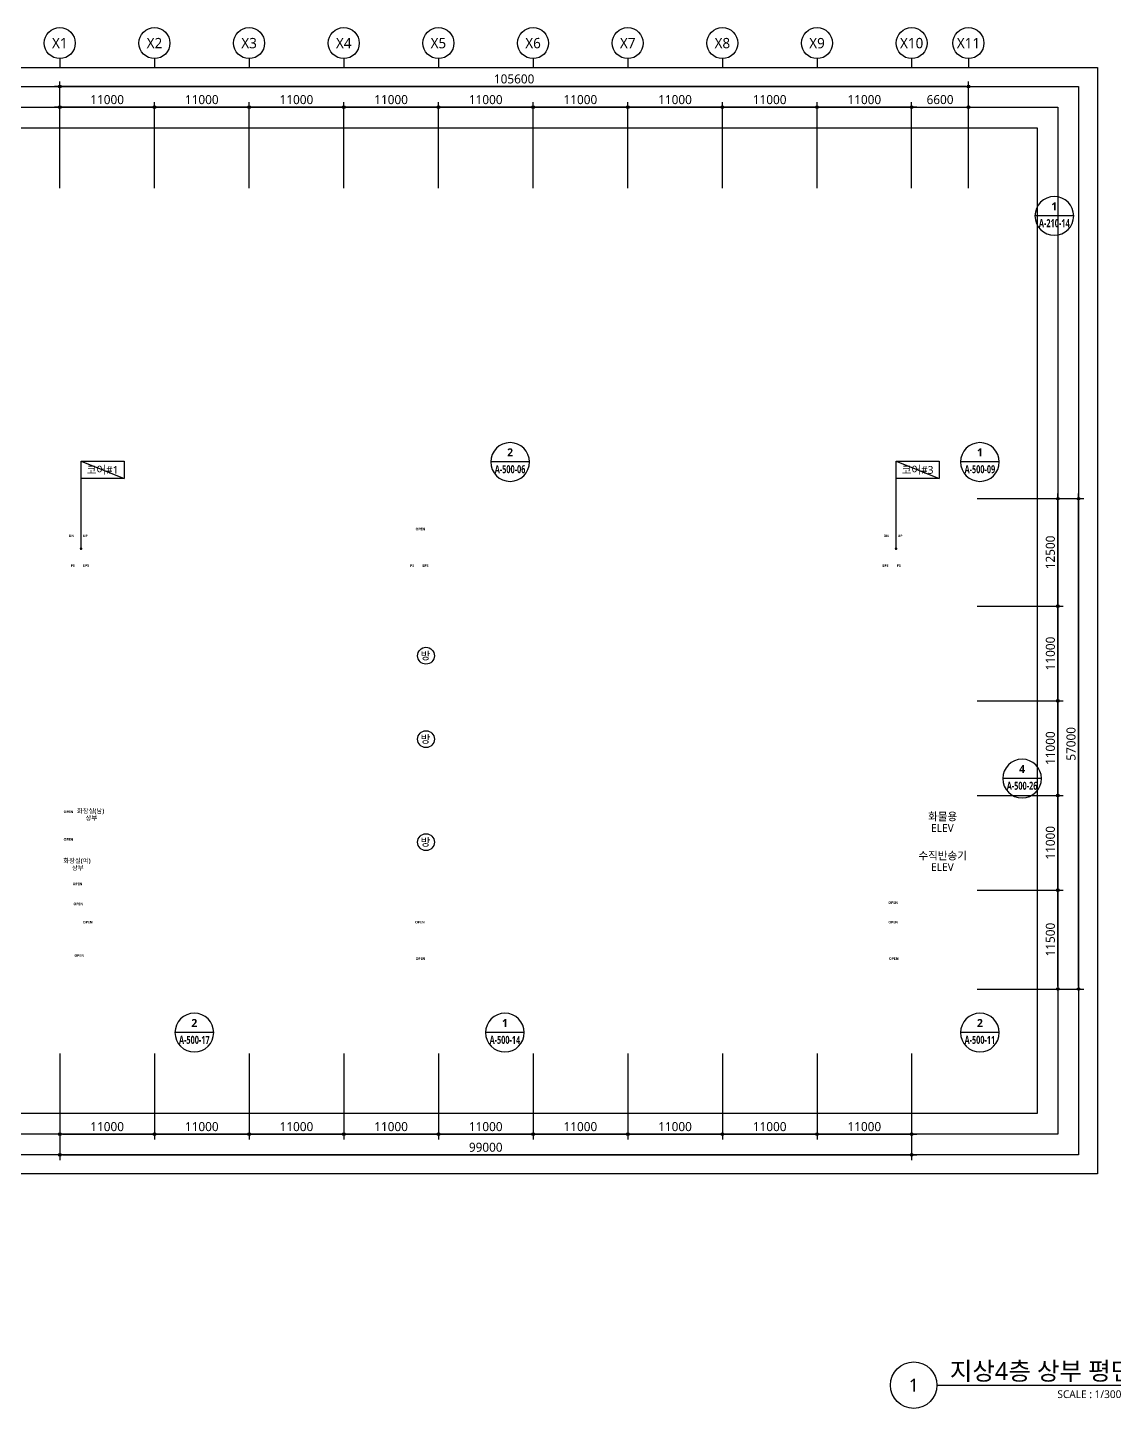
# Model space of a CAD drawing. Header units: millimetres. Extents: x -867282 to 190005487, y -1022614 to 455456909.
# Drawn here: x 1843641 to 1969941, y 9178 to 169666 of the extents above; entities that cross this region are included whole.
import ezdxf
from ezdxf.enums import TextEntityAlignment as Align

# ---------------------------------------------------------------- set-up
doc = ezdxf.new("R2010")
doc.units = ezdxf.units.MM
doc.header["$LTSCALE"] = 400
doc.header["$MEASUREMENT"] = 0
doc.header["$PDSIZE"] = -10
doc.layers.get('0').update_dxf_attribs({"linetype": 'CONTINUOUS'})
doc.layers.get('Defpoints').update_dxf_attribs({"color": 153, "linetype": 'CONTINUOUS'})
for name, color, linetype in [('A-ANNO-GRA1', 7, 'CONTINUOUS'), ('A-ANNO-TEXT1', 7, 'CONTINUOUS'), ('A-ANNO-TEXT2', 3, 'CONTINUOUS'), ('A-ANNO-TITL', 7, 'CONTINUOUS'), ('A-ST-AXIS-BUB', 7, 'CONTINUOUS'), ('A-ST-AXIS-DIM', 7, 'CONTINUOUS'), ('AA-MKXS', 3, 'CONTINUOUS'), ('AA-XXXX-TXT1', 2, 'CONTINUOUS')]:
    doc.layers.add(name, color=color, linetype=linetype)
doc.layers.add('Defpoint', color=161, linetype='CONTINUOUS', plot=False)
doc.styles.add('2020음성 1차', font='')
doc.styles.add('SAMOO', font='romans.shx', dxfattribs={"bigfont": 'whgtxt.shx'})
doc.styles.add('SH_대대리576', font='malgun.ttf')
doc.styles.add('SH_진천_나눔', font='')
doc.styles.get('2020음성 1차').set_extended_font_data('NanumGothic', bold=True)
doc.styles.get('SH_진천_나눔').set_extended_font_data('NanumGothic', bold=True)
doc.dimstyles.new('SHP 600', dxfattribs={"dimscale": 300, "dimtxt": 3.5, "dimasz": 1, "dimexe": 2, "dimexo": 2, "dimgap": 1, "dimtad": 1, "dimdec": 0, "dimzin": 0, "dimdsep": 46, "dimtxsty": 'SH_대대리576', "dimblk": 'DIMDOT', "dimcen": 0.09, "dimclrt": 3, "dimadec": 0, "dimazin": 1, "dimtfac": 1, "dimtdec": 0, "dimtix": 1, "dimtmove": 2, "dimatfit": 0, "dimldrblk": 'DIMDOT', "dimfxl": 1, "dimtolj": 1, "dimtzin": 0, "dimarcsym": 0})

# ---------------------------------------------------------------- blocks, each defined once
blk = doc.blocks.new('DIMDOT')
at = {"color": 0}
blk.add_line((-2, 0), (2, 0), dxfattribs=at)
for radius in [0.5, 0.25]:
    blk.add_circle((0, 0), radius, dxfattribs=at)
blk = doc.blocks.new('*D314')
at = {"layer": 'A-ST-AXIS-DIM', "color": 0, "lineweight": -2, "transparency": 16777216}
for p, q in [((1847382, 151016), (1847382, 163416)), ((1952682, 162816), (1847682, 162816)), ((1952982, 151016), (1952982, 163416))]:
    blk.add_line(p, q, dxfattribs=at)
at = {"layer": 'Defpoints', "color": 0, "transparency": 16777216}
for p in [(1847382, 162816), (1847382, 150416), (1952982, 150416)]:
    blk.add_point(p, dxfattribs=at)
at = {"layer": 'A-ST-AXIS-DIM', "color": 0, "linetype": 'ByBlock', "lineweight": -2, "transparency": 16777216, "xscale": 300, "yscale": 300, "zscale": 300, "rotation": 180}
blk.add_blockref('DIMDOT', (1847382, 162816), dxfattribs=at)
at = {"layer": 'A-ST-AXIS-DIM', "color": 0, "linetype": 'ByBlock', "lineweight": -2, "transparency": 16777216, "xscale": 300, "yscale": 300, "zscale": 300}
blk.add_blockref('DIMDOT', (1952982, 162816), dxfattribs=at)
at = {"layer": 'A-ST-AXIS-DIM', "color": 3, "transparency": 16777216, "insert": (1900182, 163696), "char_height": 1050, "attachment_point": 5, "style": 'SH_대대리576'}
blk.add_mtext('\\A1;105600', dxfattribs=at)
blk = doc.blocks.new('*D315')
at = {"layer": 'A-ST-AXIS-DIM', "color": 0, "lineweight": -2, "transparency": 16777216}
for p, q in [((1847382, 151016), (1847382, 161016)), ((1858382, 151016), (1858382, 161016)), ((1858082, 160416), (1847682, 160416))]:
    blk.add_line(p, q, dxfattribs=at)
at = {"layer": 'Defpoints', "color": 0, "transparency": 16777216}
for p in [(1847382, 160416), (1847382, 150416), (1858382, 150416)]:
    blk.add_point(p, dxfattribs=at)
at = {"layer": 'A-ST-AXIS-DIM', "color": 0, "linetype": 'ByBlock', "lineweight": -2, "transparency": 16777216, "xscale": 300, "yscale": 300, "zscale": 300, "rotation": 180}
blk.add_blockref('DIMDOT', (1847382, 160416), dxfattribs=at)
at = {"layer": 'A-ST-AXIS-DIM', "color": 0, "linetype": 'ByBlock', "lineweight": -2, "transparency": 16777216, "xscale": 300, "yscale": 300, "zscale": 300}
blk.add_blockref('DIMDOT', (1858382, 160416), dxfattribs=at)
at = {"layer": 'A-ST-AXIS-DIM', "color": 3, "transparency": 16777216, "insert": (1852882, 161292), "char_height": 1050, "attachment_point": 5, "style": 'SH_대대리576'}
blk.add_mtext('\\A1;11000', dxfattribs=at)
blk = doc.blocks.new('*D316')
at = {"layer": 'A-ST-AXIS-DIM', "color": 0, "lineweight": -2, "transparency": 16777216}
for p, q in [((1858382, 151016), (1858382, 161016)), ((1869382, 151016), (1869382, 161016)), ((1869082, 160416), (1858682, 160416))]:
    blk.add_line(p, q, dxfattribs=at)
at = {"layer": 'Defpoints', "color": 0, "transparency": 16777216}
for p in [(1858382, 160416), (1858382, 150416), (1869382, 150416)]:
    blk.add_point(p, dxfattribs=at)
at = {"layer": 'A-ST-AXIS-DIM', "color": 0, "linetype": 'ByBlock', "lineweight": -2, "transparency": 16777216, "xscale": 300, "yscale": 300, "zscale": 300, "rotation": 180}
blk.add_blockref('DIMDOT', (1858382, 160416), dxfattribs=at)
at = {"layer": 'A-ST-AXIS-DIM', "color": 0, "linetype": 'ByBlock', "lineweight": -2, "transparency": 16777216, "xscale": 300, "yscale": 300, "zscale": 300}
blk.add_blockref('DIMDOT', (1869382, 160416), dxfattribs=at)
at = {"layer": 'A-ST-AXIS-DIM', "color": 3, "transparency": 16777216, "insert": (1863882, 161292), "char_height": 1050, "attachment_point": 5, "style": 'SH_대대리576'}
blk.add_mtext('\\A1;11000', dxfattribs=at)
blk = doc.blocks.new('*D317')
at = {"layer": 'A-ST-AXIS-DIM', "color": 0, "lineweight": -2, "transparency": 16777216}
for p, q in [((1869382, 151016), (1869382, 161016)), ((1880382, 151016), (1880382, 161016)), ((1880082, 160416), (1869682, 160416))]:
    blk.add_line(p, q, dxfattribs=at)
at = {"layer": 'Defpoints', "color": 0, "transparency": 16777216}
for p in [(1869382, 160416), (1869382, 150416), (1880382, 150416)]:
    blk.add_point(p, dxfattribs=at)
at = {"layer": 'A-ST-AXIS-DIM', "color": 0, "linetype": 'ByBlock', "lineweight": -2, "transparency": 16777216, "xscale": 300, "yscale": 300, "zscale": 300, "rotation": 180}
blk.add_blockref('DIMDOT', (1869382, 160416), dxfattribs=at)
at = {"layer": 'A-ST-AXIS-DIM', "color": 0, "linetype": 'ByBlock', "lineweight": -2, "transparency": 16777216, "xscale": 300, "yscale": 300, "zscale": 300}
blk.add_blockref('DIMDOT', (1880382, 160416), dxfattribs=at)
at = {"layer": 'A-ST-AXIS-DIM', "color": 3, "transparency": 16777216, "insert": (1874882, 161292), "char_height": 1050, "attachment_point": 5, "style": 'SH_대대리576'}
blk.add_mtext('\\A1;11000', dxfattribs=at)
blk = doc.blocks.new('*D318')
at = {"layer": 'A-ST-AXIS-DIM', "color": 0, "lineweight": -2, "transparency": 16777216}
for p, q in [((1880382, 151016), (1880382, 161016)), ((1891382, 151016), (1891382, 161016)), ((1891082, 160416), (1880682, 160416))]:
    blk.add_line(p, q, dxfattribs=at)
at = {"layer": 'Defpoints', "color": 0, "transparency": 16777216}
for p in [(1880382, 160416), (1880382, 150416), (1891382, 150416)]:
    blk.add_point(p, dxfattribs=at)
at = {"layer": 'A-ST-AXIS-DIM', "color": 0, "linetype": 'ByBlock', "lineweight": -2, "transparency": 16777216, "xscale": 300, "yscale": 300, "zscale": 300, "rotation": 180}
blk.add_blockref('DIMDOT', (1880382, 160416), dxfattribs=at)
at = {"layer": 'A-ST-AXIS-DIM', "color": 0, "linetype": 'ByBlock', "lineweight": -2, "transparency": 16777216, "xscale": 300, "yscale": 300, "zscale": 300}
blk.add_blockref('DIMDOT', (1891382, 160416), dxfattribs=at)
at = {"layer": 'A-ST-AXIS-DIM', "color": 3, "transparency": 16777216, "insert": (1885882, 161292), "char_height": 1050, "attachment_point": 5, "style": 'SH_대대리576'}
blk.add_mtext('\\A1;11000', dxfattribs=at)
blk = doc.blocks.new('*D319')
at = {"layer": 'A-ST-AXIS-DIM', "color": 0, "lineweight": -2, "transparency": 16777216}
for p, q in [((1891382, 151016), (1891382, 161016)), ((1902382, 151016), (1902382, 161016)), ((1902082, 160416), (1891682, 160416))]:
    blk.add_line(p, q, dxfattribs=at)
at = {"layer": 'Defpoints', "color": 0, "transparency": 16777216}
for p in [(1891382, 160416), (1891382, 150416), (1902382, 150416)]:
    blk.add_point(p, dxfattribs=at)
at = {"layer": 'A-ST-AXIS-DIM', "color": 0, "linetype": 'ByBlock', "lineweight": -2, "transparency": 16777216, "xscale": 300, "yscale": 300, "zscale": 300, "rotation": 180}
blk.add_blockref('DIMDOT', (1891382, 160416), dxfattribs=at)
at = {"layer": 'A-ST-AXIS-DIM', "color": 0, "linetype": 'ByBlock', "lineweight": -2, "transparency": 16777216, "xscale": 300, "yscale": 300, "zscale": 300}
blk.add_blockref('DIMDOT', (1902382, 160416), dxfattribs=at)
at = {"layer": 'A-ST-AXIS-DIM', "color": 3, "transparency": 16777216, "insert": (1896882, 161292), "char_height": 1050, "attachment_point": 5, "style": 'SH_대대리576'}
blk.add_mtext('\\A1;11000', dxfattribs=at)
blk = doc.blocks.new('*D320')
at = {"layer": 'A-ST-AXIS-DIM', "color": 0, "lineweight": -2, "transparency": 16777216}
for p, q in [((1902382, 151016), (1902382, 161016)), ((1913382, 151016), (1913382, 161016)), ((1913082, 160416), (1902682, 160416))]:
    blk.add_line(p, q, dxfattribs=at)
at = {"layer": 'Defpoints', "color": 0, "transparency": 16777216}
for p in [(1902382, 160416), (1902382, 150416), (1913382, 150416)]:
    blk.add_point(p, dxfattribs=at)
at = {"layer": 'A-ST-AXIS-DIM', "color": 0, "linetype": 'ByBlock', "lineweight": -2, "transparency": 16777216, "xscale": 300, "yscale": 300, "zscale": 300, "rotation": 180}
blk.add_blockref('DIMDOT', (1902382, 160416), dxfattribs=at)
at = {"layer": 'A-ST-AXIS-DIM', "color": 0, "linetype": 'ByBlock', "lineweight": -2, "transparency": 16777216, "xscale": 300, "yscale": 300, "zscale": 300}
blk.add_blockref('DIMDOT', (1913382, 160416), dxfattribs=at)
at = {"layer": 'A-ST-AXIS-DIM', "color": 3, "transparency": 16777216, "insert": (1907882, 161292), "char_height": 1050, "attachment_point": 5, "style": 'SH_대대리576'}
blk.add_mtext('\\A1;11000', dxfattribs=at)
blk = doc.blocks.new('*D321')
at = {"layer": 'A-ST-AXIS-DIM', "color": 0, "lineweight": -2, "transparency": 16777216}
for p, q in [((1913382, 151016), (1913382, 161016)), ((1924382, 151016), (1924382, 161016)), ((1924082, 160416), (1913682, 160416))]:
    blk.add_line(p, q, dxfattribs=at)
at = {"layer": 'Defpoints', "color": 0, "transparency": 16777216}
for p in [(1913382, 160416), (1913382, 150416), (1924382, 150416)]:
    blk.add_point(p, dxfattribs=at)
at = {"layer": 'A-ST-AXIS-DIM', "color": 0, "linetype": 'ByBlock', "lineweight": -2, "transparency": 16777216, "xscale": 300, "yscale": 300, "zscale": 300, "rotation": 180}
blk.add_blockref('DIMDOT', (1913382, 160416), dxfattribs=at)
at = {"layer": 'A-ST-AXIS-DIM', "color": 0, "linetype": 'ByBlock', "lineweight": -2, "transparency": 16777216, "xscale": 300, "yscale": 300, "zscale": 300}
blk.add_blockref('DIMDOT', (1924382, 160416), dxfattribs=at)
at = {"layer": 'A-ST-AXIS-DIM', "color": 3, "transparency": 16777216, "insert": (1918882, 161292), "char_height": 1050, "attachment_point": 5, "style": 'SH_대대리576'}
blk.add_mtext('\\A1;11000', dxfattribs=at)
blk = doc.blocks.new('*D322')
at = {"layer": 'A-ST-AXIS-DIM', "color": 0, "lineweight": -2, "transparency": 16777216}
for p, q in [((1924382, 151016), (1924382, 161016)), ((1935382, 151016), (1935382, 161016)), ((1935082, 160416), (1924682, 160416))]:
    blk.add_line(p, q, dxfattribs=at)
at = {"layer": 'Defpoints', "color": 0, "transparency": 16777216}
for p in [(1924382, 160416), (1924382, 150416), (1935382, 150416)]:
    blk.add_point(p, dxfattribs=at)
at = {"layer": 'A-ST-AXIS-DIM', "color": 0, "linetype": 'ByBlock', "lineweight": -2, "transparency": 16777216, "xscale": 300, "yscale": 300, "zscale": 300, "rotation": 180}
blk.add_blockref('DIMDOT', (1924382, 160416), dxfattribs=at)
at = {"layer": 'A-ST-AXIS-DIM', "color": 0, "linetype": 'ByBlock', "lineweight": -2, "transparency": 16777216, "xscale": 300, "yscale": 300, "zscale": 300}
blk.add_blockref('DIMDOT', (1935382, 160416), dxfattribs=at)
at = {"layer": 'A-ST-AXIS-DIM', "color": 3, "transparency": 16777216, "insert": (1929882, 161292), "char_height": 1050, "attachment_point": 5, "style": 'SH_대대리576'}
blk.add_mtext('\\A1;11000', dxfattribs=at)
blk = doc.blocks.new('*D323')
at = {"layer": 'A-ST-AXIS-DIM', "color": 0, "lineweight": -2, "transparency": 16777216}
for p, q in [((1935382, 151016), (1935382, 161016)), ((1946382, 151016), (1946382, 161016)), ((1946082, 160416), (1935682, 160416))]:
    blk.add_line(p, q, dxfattribs=at)
at = {"layer": 'Defpoints', "color": 0, "transparency": 16777216}
for p in [(1935382, 160416), (1935382, 150416), (1946382, 150416)]:
    blk.add_point(p, dxfattribs=at)
at = {"layer": 'A-ST-AXIS-DIM', "color": 0, "linetype": 'ByBlock', "lineweight": -2, "transparency": 16777216, "xscale": 300, "yscale": 300, "zscale": 300, "rotation": 180}
blk.add_blockref('DIMDOT', (1935382, 160416), dxfattribs=at)
at = {"layer": 'A-ST-AXIS-DIM', "color": 0, "linetype": 'ByBlock', "lineweight": -2, "transparency": 16777216, "xscale": 300, "yscale": 300, "zscale": 300}
blk.add_blockref('DIMDOT', (1946382, 160416), dxfattribs=at)
at = {"layer": 'A-ST-AXIS-DIM', "color": 3, "transparency": 16777216, "insert": (1940882, 161292), "char_height": 1050, "attachment_point": 5, "style": 'SH_대대리576'}
blk.add_mtext('\\A1;11000', dxfattribs=at)
blk = doc.blocks.new('A-ST-AXIS-BUB-1')
at = {"layer": 'A-ST-AXIS-BUB'}
blk.add_line((0, 350), (0, 0), dxfattribs=at)
blk.add_circle((0, 950), 600, dxfattribs=at)
blk = doc.blocks.new('*D330')
at = {"layer": 'A-ST-AXIS-DIM', "color": 0, "lineweight": -2, "transparency": 16777216}
for p, q in [((1953982, 114916), (1963982, 114916)), ((1963382, 102716), (1963382, 114616)), ((1953982, 102416), (1963982, 102416))]:
    blk.add_line(p, q, dxfattribs=at)
at = {"layer": 'Defpoints', "color": 0, "transparency": 16777216}
for p in [(1953382, 114916), (1963382, 114916), (1953382, 102416)]:
    blk.add_point(p, dxfattribs=at)
at = {"layer": 'A-ST-AXIS-DIM', "color": 0, "linetype": 'ByBlock', "lineweight": -2, "transparency": 16777216, "xscale": 300, "yscale": 300, "zscale": 300}
for p, rotation in [((1963382, 114916), 90), ((1963382, 102416), 270)]:
    blk.add_blockref('DIMDOT', p, dxfattribs=dict(at, rotation=rotation))
at = {"layer": 'A-ST-AXIS-DIM', "color": 3, "transparency": 16777216, "insert": (1962503, 108666), "char_height": 1050, "attachment_point": 5, "rotation": 90, "style": 'SH_대대리576'}
blk.add_mtext('\\A1;12500', dxfattribs=at)
blk = doc.blocks.new('*D331')
at = {"layer": 'A-ST-AXIS-DIM', "color": 0, "lineweight": -2, "transparency": 16777216}
for p, q in [((1953982, 102416), (1963982, 102416)), ((1963382, 91716), (1963382, 102116)), ((1953982, 91416), (1963982, 91416))]:
    blk.add_line(p, q, dxfattribs=at)
at = {"layer": 'Defpoints', "color": 0, "transparency": 16777216}
for p in [(1953382, 102416), (1963382, 102416), (1953382, 91416)]:
    blk.add_point(p, dxfattribs=at)
at = {"layer": 'A-ST-AXIS-DIM', "color": 0, "linetype": 'ByBlock', "lineweight": -2, "transparency": 16777216, "xscale": 300, "yscale": 300, "zscale": 300}
for p, rotation in [((1963382, 102416), 90), ((1963382, 91416), 270)]:
    blk.add_blockref('DIMDOT', p, dxfattribs=dict(at, rotation=rotation))
at = {"layer": 'A-ST-AXIS-DIM', "color": 3, "transparency": 16777216, "insert": (1962506, 96916), "char_height": 1050, "attachment_point": 5, "rotation": 90, "style": 'SH_대대리576'}
blk.add_mtext('\\A1;11000', dxfattribs=at)
blk = doc.blocks.new('*D332')
at = {"layer": 'A-ST-AXIS-DIM', "color": 0, "lineweight": -2, "transparency": 16777216}
for p, q in [((1953982, 91416), (1963982, 91416)), ((1963382, 80716), (1963382, 91116)), ((1953982, 80416), (1963982, 80416))]:
    blk.add_line(p, q, dxfattribs=at)
at = {"layer": 'Defpoints', "color": 0, "transparency": 16777216}
for p in [(1953382, 91416), (1963382, 91416), (1953382, 80416)]:
    blk.add_point(p, dxfattribs=at)
at = {"layer": 'A-ST-AXIS-DIM', "color": 0, "linetype": 'ByBlock', "lineweight": -2, "transparency": 16777216, "xscale": 300, "yscale": 300, "zscale": 300}
for p, rotation in [((1963382, 91416), 90), ((1963382, 80416), 270)]:
    blk.add_blockref('DIMDOT', p, dxfattribs=dict(at, rotation=rotation))
at = {"layer": 'A-ST-AXIS-DIM', "color": 3, "transparency": 16777216, "insert": (1962506, 85916), "char_height": 1050, "attachment_point": 5, "rotation": 90, "style": 'SH_대대리576'}
blk.add_mtext('\\A1;11000', dxfattribs=at)
blk = doc.blocks.new('*D333')
at = {"layer": 'A-ST-AXIS-DIM', "color": 0, "lineweight": -2, "transparency": 16777216}
for p, q in [((1953982, 80416), (1963982, 80416)), ((1963382, 69716), (1963382, 80116)), ((1953982, 69416), (1963982, 69416))]:
    blk.add_line(p, q, dxfattribs=at)
at = {"layer": 'Defpoints', "color": 0, "transparency": 16777216}
for p in [(1953382, 80416), (1963382, 80416), (1953382, 69416)]:
    blk.add_point(p, dxfattribs=at)
at = {"layer": 'A-ST-AXIS-DIM', "color": 0, "linetype": 'ByBlock', "lineweight": -2, "transparency": 16777216, "xscale": 300, "yscale": 300, "zscale": 300}
for p, rotation in [((1963382, 80416), 90), ((1963382, 69416), 270)]:
    blk.add_blockref('DIMDOT', p, dxfattribs=dict(at, rotation=rotation))
at = {"layer": 'A-ST-AXIS-DIM', "color": 3, "transparency": 16777216, "insert": (1962506, 74916), "char_height": 1050, "attachment_point": 5, "rotation": 90, "style": 'SH_대대리576'}
blk.add_mtext('\\A1;11000', dxfattribs=at)
blk = doc.blocks.new('*D334')
at = {"layer": 'A-ST-AXIS-DIM', "color": 0, "lineweight": -2, "transparency": 16777216}
for p, q in [((1953982, 69416), (1963982, 69416)), ((1963382, 58216), (1963382, 69116)), ((1953982, 57916), (1963982, 57916))]:
    blk.add_line(p, q, dxfattribs=at)
at = {"layer": 'Defpoints', "color": 0, "transparency": 16777216}
for p in [(1953382, 69416), (1963382, 69416), (1953382, 57916)]:
    blk.add_point(p, dxfattribs=at)
at = {"layer": 'A-ST-AXIS-DIM', "color": 0, "linetype": 'ByBlock', "lineweight": -2, "transparency": 16777216, "xscale": 300, "yscale": 300, "zscale": 300}
for p, rotation in [((1963382, 69416), 90), ((1963382, 57916), 270)]:
    blk.add_blockref('DIMDOT', p, dxfattribs=dict(at, rotation=rotation))
at = {"layer": 'A-ST-AXIS-DIM', "color": 3, "transparency": 16777216, "insert": (1962505, 63666), "char_height": 1050, "attachment_point": 5, "rotation": 90, "style": 'SH_대대리576'}
blk.add_mtext('\\A1;11500', dxfattribs=at)
blk = doc.blocks.new('*D335')
at = {"layer": 'A-ST-AXIS-DIM', "color": 0, "lineweight": -2, "transparency": 16777216}
for p, q in [((1953982, 114916), (1966382, 114916)), ((1965782, 58216), (1965782, 114616)), ((1953982, 57916), (1966382, 57916))]:
    blk.add_line(p, q, dxfattribs=at)
at = {"layer": 'Defpoints', "color": 0, "transparency": 16777216}
for p in [(1953382, 114916), (1965782, 114916), (1953382, 57916)]:
    blk.add_point(p, dxfattribs=at)
at = {"layer": 'A-ST-AXIS-DIM', "color": 0, "linetype": 'ByBlock', "lineweight": -2, "transparency": 16777216, "xscale": 300, "yscale": 300, "zscale": 300}
for p, rotation in [((1965782, 114916), 90), ((1965782, 57916), 270)]:
    blk.add_blockref('DIMDOT', p, dxfattribs=dict(at, rotation=rotation))
at = {"layer": 'A-ST-AXIS-DIM', "color": 3, "transparency": 16777216, "insert": (1964905, 86416), "char_height": 1050, "attachment_point": 5, "rotation": 90, "style": 'SH_대대리576'}
blk.add_mtext('\\A1;57000', dxfattribs=at)
blk = doc.blocks.new('*D336')
at = {"layer": 'A-ST-AXIS-DIM', "color": 0, "lineweight": -2, "transparency": 16777216}
for p, q in [((1847382, 50445), (1847382, 40445)), ((1858382, 50445), (1858382, 40445)), ((1847682, 41045), (1858082, 41045))]:
    blk.add_line(p, q, dxfattribs=at)
at = {"layer": 'Defpoints', "color": 0, "transparency": 16777216}
for p in [(1847382, 51045), (1858382, 51045), (1858382, 41045)]:
    blk.add_point(p, dxfattribs=at)
at = {"layer": 'A-ST-AXIS-DIM', "color": 0, "linetype": 'ByBlock', "lineweight": -2, "transparency": 16777216, "xscale": 300, "yscale": 300, "zscale": 300, "rotation": 180}
blk.add_blockref('DIMDOT', (1847382, 41045), dxfattribs=at)
at = {"layer": 'A-ST-AXIS-DIM', "color": 0, "linetype": 'ByBlock', "lineweight": -2, "transparency": 16777216, "xscale": 300, "yscale": 300, "zscale": 300}
blk.add_blockref('DIMDOT', (1858382, 41045), dxfattribs=at)
at = {"layer": 'A-ST-AXIS-DIM', "color": 3, "transparency": 16777216, "insert": (1852882, 41921), "char_height": 1050, "attachment_point": 5, "style": 'SH_대대리576'}
blk.add_mtext('\\A1;11000', dxfattribs=at)
blk = doc.blocks.new('*D337')
at = {"layer": 'A-ST-AXIS-DIM', "color": 0, "lineweight": -2, "transparency": 16777216}
for p, q in [((1858382, 50445), (1858382, 40445)), ((1869382, 50445), (1869382, 40445)), ((1858682, 41045), (1869082, 41045))]:
    blk.add_line(p, q, dxfattribs=at)
at = {"layer": 'Defpoints', "color": 0, "transparency": 16777216}
for p in [(1858382, 51045), (1869382, 51045), (1869382, 41045)]:
    blk.add_point(p, dxfattribs=at)
at = {"layer": 'A-ST-AXIS-DIM', "color": 0, "linetype": 'ByBlock', "lineweight": -2, "transparency": 16777216, "xscale": 300, "yscale": 300, "zscale": 300, "rotation": 180}
blk.add_blockref('DIMDOT', (1858382, 41045), dxfattribs=at)
at = {"layer": 'A-ST-AXIS-DIM', "color": 0, "linetype": 'ByBlock', "lineweight": -2, "transparency": 16777216, "xscale": 300, "yscale": 300, "zscale": 300}
blk.add_blockref('DIMDOT', (1869382, 41045), dxfattribs=at)
at = {"layer": 'A-ST-AXIS-DIM', "color": 3, "transparency": 16777216, "insert": (1863882, 41921), "char_height": 1050, "attachment_point": 5, "style": 'SH_대대리576'}
blk.add_mtext('\\A1;11000', dxfattribs=at)
blk = doc.blocks.new('*D338')
at = {"layer": 'A-ST-AXIS-DIM', "color": 0, "lineweight": -2, "transparency": 16777216}
for p, q in [((1869382, 50445), (1869382, 40445)), ((1880382, 50445), (1880382, 40445)), ((1869682, 41045), (1880082, 41045))]:
    blk.add_line(p, q, dxfattribs=at)
at = {"layer": 'Defpoints', "color": 0, "transparency": 16777216}
for p in [(1869382, 51045), (1880382, 51045), (1880382, 41045)]:
    blk.add_point(p, dxfattribs=at)
at = {"layer": 'A-ST-AXIS-DIM', "color": 0, "linetype": 'ByBlock', "lineweight": -2, "transparency": 16777216, "xscale": 300, "yscale": 300, "zscale": 300, "rotation": 180}
blk.add_blockref('DIMDOT', (1869382, 41045), dxfattribs=at)
at = {"layer": 'A-ST-AXIS-DIM', "color": 0, "linetype": 'ByBlock', "lineweight": -2, "transparency": 16777216, "xscale": 300, "yscale": 300, "zscale": 300}
blk.add_blockref('DIMDOT', (1880382, 41045), dxfattribs=at)
at = {"layer": 'A-ST-AXIS-DIM', "color": 3, "transparency": 16777216, "insert": (1874882, 41921), "char_height": 1050, "attachment_point": 5, "style": 'SH_대대리576'}
blk.add_mtext('\\A1;11000', dxfattribs=at)
blk = doc.blocks.new('*D339')
at = {"layer": 'A-ST-AXIS-DIM', "color": 0, "lineweight": -2, "transparency": 16777216}
for p, q in [((1880382, 50445), (1880382, 40445)), ((1891382, 50445), (1891382, 40445)), ((1880682, 41045), (1891082, 41045))]:
    blk.add_line(p, q, dxfattribs=at)
at = {"layer": 'Defpoints', "color": 0, "transparency": 16777216}
for p in [(1880382, 51045), (1891382, 51045), (1891382, 41045)]:
    blk.add_point(p, dxfattribs=at)
at = {"layer": 'A-ST-AXIS-DIM', "color": 0, "linetype": 'ByBlock', "lineweight": -2, "transparency": 16777216, "xscale": 300, "yscale": 300, "zscale": 300, "rotation": 180}
blk.add_blockref('DIMDOT', (1880382, 41045), dxfattribs=at)
at = {"layer": 'A-ST-AXIS-DIM', "color": 0, "linetype": 'ByBlock', "lineweight": -2, "transparency": 16777216, "xscale": 300, "yscale": 300, "zscale": 300}
blk.add_blockref('DIMDOT', (1891382, 41045), dxfattribs=at)
at = {"layer": 'A-ST-AXIS-DIM', "color": 3, "transparency": 16777216, "insert": (1885882, 41921), "char_height": 1050, "attachment_point": 5, "style": 'SH_대대리576'}
blk.add_mtext('\\A1;11000', dxfattribs=at)
blk = doc.blocks.new('*D340')
at = {"layer": 'A-ST-AXIS-DIM', "color": 0, "lineweight": -2, "transparency": 16777216}
for p, q in [((1891382, 50445), (1891382, 40445)), ((1902382, 50445), (1902382, 40445)), ((1891682, 41045), (1902082, 41045))]:
    blk.add_line(p, q, dxfattribs=at)
at = {"layer": 'Defpoints', "color": 0, "transparency": 16777216}
for p in [(1891382, 51045), (1902382, 51045), (1902382, 41045)]:
    blk.add_point(p, dxfattribs=at)
at = {"layer": 'A-ST-AXIS-DIM', "color": 0, "linetype": 'ByBlock', "lineweight": -2, "transparency": 16777216, "xscale": 300, "yscale": 300, "zscale": 300, "rotation": 180}
blk.add_blockref('DIMDOT', (1891382, 41045), dxfattribs=at)
at = {"layer": 'A-ST-AXIS-DIM', "color": 0, "linetype": 'ByBlock', "lineweight": -2, "transparency": 16777216, "xscale": 300, "yscale": 300, "zscale": 300}
blk.add_blockref('DIMDOT', (1902382, 41045), dxfattribs=at)
at = {"layer": 'A-ST-AXIS-DIM', "color": 3, "transparency": 16777216, "insert": (1896882, 41921), "char_height": 1050, "attachment_point": 5, "style": 'SH_대대리576'}
blk.add_mtext('\\A1;11000', dxfattribs=at)
blk = doc.blocks.new('*D341')
at = {"layer": 'A-ST-AXIS-DIM', "color": 0, "lineweight": -2, "transparency": 16777216}
for p, q in [((1902382, 50445), (1902382, 40445)), ((1913382, 50445), (1913382, 40445)), ((1902682, 41045), (1913082, 41045))]:
    blk.add_line(p, q, dxfattribs=at)
at = {"layer": 'Defpoints', "color": 0, "transparency": 16777216}
for p in [(1902382, 51045), (1913382, 51045), (1913382, 41045)]:
    blk.add_point(p, dxfattribs=at)
at = {"layer": 'A-ST-AXIS-DIM', "color": 0, "linetype": 'ByBlock', "lineweight": -2, "transparency": 16777216, "xscale": 300, "yscale": 300, "zscale": 300, "rotation": 180}
blk.add_blockref('DIMDOT', (1902382, 41045), dxfattribs=at)
at = {"layer": 'A-ST-AXIS-DIM', "color": 0, "linetype": 'ByBlock', "lineweight": -2, "transparency": 16777216, "xscale": 300, "yscale": 300, "zscale": 300}
blk.add_blockref('DIMDOT', (1913382, 41045), dxfattribs=at)
at = {"layer": 'A-ST-AXIS-DIM', "color": 3, "transparency": 16777216, "insert": (1907882, 41921), "char_height": 1050, "attachment_point": 5, "style": 'SH_대대리576'}
blk.add_mtext('\\A1;11000', dxfattribs=at)
blk = doc.blocks.new('*D342')
at = {"layer": 'A-ST-AXIS-DIM', "color": 0, "lineweight": -2, "transparency": 16777216}
for p, q in [((1913382, 50445), (1913382, 40445)), ((1924382, 50445), (1924382, 40445)), ((1913682, 41045), (1924082, 41045))]:
    blk.add_line(p, q, dxfattribs=at)
at = {"layer": 'Defpoints', "color": 0, "transparency": 16777216}
for p in [(1913382, 51045), (1924382, 51045), (1924382, 41045)]:
    blk.add_point(p, dxfattribs=at)
at = {"layer": 'A-ST-AXIS-DIM', "color": 0, "linetype": 'ByBlock', "lineweight": -2, "transparency": 16777216, "xscale": 300, "yscale": 300, "zscale": 300, "rotation": 180}
blk.add_blockref('DIMDOT', (1913382, 41045), dxfattribs=at)
at = {"layer": 'A-ST-AXIS-DIM', "color": 0, "linetype": 'ByBlock', "lineweight": -2, "transparency": 16777216, "xscale": 300, "yscale": 300, "zscale": 300}
blk.add_blockref('DIMDOT', (1924382, 41045), dxfattribs=at)
at = {"layer": 'A-ST-AXIS-DIM', "color": 3, "transparency": 16777216, "insert": (1918882, 41921), "char_height": 1050, "attachment_point": 5, "style": 'SH_대대리576'}
blk.add_mtext('\\A1;11000', dxfattribs=at)
blk = doc.blocks.new('*D343')
at = {"layer": 'A-ST-AXIS-DIM', "color": 0, "lineweight": -2, "transparency": 16777216}
for p, q in [((1924382, 50445), (1924382, 40445)), ((1935382, 50445), (1935382, 40445)), ((1924682, 41045), (1935082, 41045))]:
    blk.add_line(p, q, dxfattribs=at)
at = {"layer": 'Defpoints', "color": 0, "transparency": 16777216}
for p in [(1924382, 51045), (1935382, 51045), (1935382, 41045)]:
    blk.add_point(p, dxfattribs=at)
at = {"layer": 'A-ST-AXIS-DIM', "color": 0, "linetype": 'ByBlock', "lineweight": -2, "transparency": 16777216, "xscale": 300, "yscale": 300, "zscale": 300, "rotation": 180}
blk.add_blockref('DIMDOT', (1924382, 41045), dxfattribs=at)
at = {"layer": 'A-ST-AXIS-DIM', "color": 0, "linetype": 'ByBlock', "lineweight": -2, "transparency": 16777216, "xscale": 300, "yscale": 300, "zscale": 300}
blk.add_blockref('DIMDOT', (1935382, 41045), dxfattribs=at)
at = {"layer": 'A-ST-AXIS-DIM', "color": 3, "transparency": 16777216, "insert": (1929882, 41921), "char_height": 1050, "attachment_point": 5, "style": 'SH_대대리576'}
blk.add_mtext('\\A1;11000', dxfattribs=at)
blk = doc.blocks.new('*D344')
at = {"layer": 'A-ST-AXIS-DIM', "color": 0, "lineweight": -2, "transparency": 16777216}
for p, q in [((1935382, 50445), (1935382, 40445)), ((1946382, 50445), (1946382, 40445)), ((1935682, 41045), (1946082, 41045))]:
    blk.add_line(p, q, dxfattribs=at)
at = {"layer": 'Defpoints', "color": 0, "transparency": 16777216}
for p in [(1935382, 51045), (1946382, 51045), (1946382, 41045)]:
    blk.add_point(p, dxfattribs=at)
at = {"layer": 'A-ST-AXIS-DIM', "color": 0, "linetype": 'ByBlock', "lineweight": -2, "transparency": 16777216, "xscale": 300, "yscale": 300, "zscale": 300, "rotation": 180}
blk.add_blockref('DIMDOT', (1935382, 41045), dxfattribs=at)
at = {"layer": 'A-ST-AXIS-DIM', "color": 0, "linetype": 'ByBlock', "lineweight": -2, "transparency": 16777216, "xscale": 300, "yscale": 300, "zscale": 300}
blk.add_blockref('DIMDOT', (1946382, 41045), dxfattribs=at)
at = {"layer": 'A-ST-AXIS-DIM', "color": 3, "transparency": 16777216, "insert": (1940882, 41921), "char_height": 1050, "attachment_point": 5, "style": 'SH_대대리576'}
blk.add_mtext('\\A1;11000', dxfattribs=at)
blk = doc.blocks.new('*D345')
at = {"layer": 'A-ST-AXIS-DIM', "color": 0, "lineweight": -2, "transparency": 16777216}
for p, q in [((1847382, 50445), (1847382, 38045)), ((1946382, 50445), (1946382, 38045)), ((1847682, 38645), (1946082, 38645))]:
    blk.add_line(p, q, dxfattribs=at)
at = {"layer": 'Defpoints', "color": 0, "transparency": 16777216}
for p in [(1847382, 51045), (1946382, 51045), (1946382, 38645)]:
    blk.add_point(p, dxfattribs=at)
at = {"layer": 'A-ST-AXIS-DIM', "color": 0, "linetype": 'ByBlock', "lineweight": -2, "transparency": 16777216, "xscale": 300, "yscale": 300, "zscale": 300, "rotation": 180}
blk.add_blockref('DIMDOT', (1847382, 38645), dxfattribs=at)
at = {"layer": 'A-ST-AXIS-DIM', "color": 0, "linetype": 'ByBlock', "lineweight": -2, "transparency": 16777216, "xscale": 300, "yscale": 300, "zscale": 300}
blk.add_blockref('DIMDOT', (1946382, 38645), dxfattribs=at)
at = {"layer": 'A-ST-AXIS-DIM', "color": 3, "transparency": 16777216, "insert": (1896882, 39524), "char_height": 1050, "attachment_point": 5, "style": 'SH_대대리576'}
blk.add_mtext('\\A1;99000', dxfattribs=at)
blk = doc.blocks.new('*U347')
at = {"layer": 'A-ANNO-TITL'}
blk.add_line((0, 0), (4800, 0), dxfattribs=at)
blk.add_circle((-450, 0), 450, dxfattribs=at)
at = {"layer": 'AA-XXXX-TXT1', "style": 'SH_대대리576'}
blk.add_attdef('DWG.TITLE', (250, 100), '', height=350, dxfattribs=at)
at = {"layer": 'AA-XXXX-TXT1', "color": 7, "style": 'SH_대대리576'}
blk.add_attdef('NO1', text='', height=300, dxfattribs=at).set_placement((-450, 0), align=Align.MIDDLE)
at = {"layer": 'AA-XXXX-TXT1', "style": 'SH_대대리576'}
blk.add_attdef('SCALE', text='', height=150, dxfattribs=at).set_placement((4550, -100), align=Align.TOP_RIGHT)
blk = doc.blocks.new('*D346')
at = {"layer": 'A-ST-AXIS-DIM', "color": 0, "lineweight": -2, "transparency": 16777216}
for p, q in [((1946382, 151016), (1946382, 161016)), ((1952982, 151016), (1952982, 161016)), ((1946682, 160416), (1952682, 160416))]:
    blk.add_line(p, q, dxfattribs=at)
at = {"layer": 'Defpoints', "color": 0, "transparency": 16777216}
for p in [(1952982, 160416), (1946382, 150416), (1952982, 150416)]:
    blk.add_point(p, dxfattribs=at)
at = {"layer": 'A-ST-AXIS-DIM', "color": 0, "linetype": 'ByBlock', "lineweight": -2, "transparency": 16777216, "xscale": 300, "yscale": 300, "zscale": 300, "rotation": 180}
blk.add_blockref('DIMDOT', (1946382, 160416), dxfattribs=at)
at = {"layer": 'A-ST-AXIS-DIM', "color": 0, "linetype": 'ByBlock', "lineweight": -2, "transparency": 16777216, "xscale": 300, "yscale": 300, "zscale": 300}
blk.add_blockref('DIMDOT', (1952982, 160416), dxfattribs=at)
at = {"layer": 'A-ST-AXIS-DIM', "color": 3, "transparency": 16777216, "insert": (1949682, 161296), "char_height": 1050, "attachment_point": 5, "style": 'SH_대대리576'}
blk.add_mtext('\\A1;6600', dxfattribs=at)
blk = doc.blocks.new('*U392')
at = {"layer": 'AA-MKXS', "color": 3, "linetype": 'Continuous', "ltscale": 5}
blk.add_line((-5.999976, 0), (5.999976, 0), dxfattribs=at)
blk.add_circle((0, 0), 5.999976, dxfattribs=at)
at = {"layer": 'AA-MKXS', "style": 'SAMOO', "width": 0.85}
blk.add_attdef('ViewNUM', text='', height=2.5, dxfattribs=at).set_placement((0, 1), align=Align.BOTTOM_CENTER)
blk.add_attdef('SheetNUM', text='', height=2.5, dxfattribs=at).set_placement((0, -1), align=Align.TOP_CENTER)

msp = doc.modelspace()

# ---------------------------------------------------------------- linework, layer by layer
at = {"layer": 'A-ANNO-GRA1'}
for points in [[(1854849.4, 117278.6), (1849849.4, 117278.6), (1849849.4, 119278.6), (1854849.4, 119278.6)], [(1949570, 117278.6), (1944570, 117278.6), (1944570, 119278.6), (1949570, 119278.6)]]:
    msp.add_lwpolyline(points, close=True, dxfattribs=at)
for points in [[(1849849.4, 109100.9), (1849849.4, 117278.6)], [(1944570, 109100.9), (1944570, 117278.6)]]:
    msp.add_lwpolyline(points, dxfattribs=at)
at = {"layer": 'A-ANNO-GRA1', "const_width": 150}
for points in [[(1849774.4, 109100.9, 1), (1849924.4, 109100.9, 1)], [(1944495, 109100.9, 1), (1944645, 109100.9, 1)]]:
    msp.add_lwpolyline(points, format="xyb", close=True, dxfattribs=at)
at = {"layer": 'A-ANNO-GRA1'}
for centre in [(1889939, 96661.8), (1889939, 86960.8), (1889939, 74996.3)]:
    msp.add_circle(centre, 979.8, dxfattribs=at)
at = {"layer": 'Defpoint'}
for p, q in [((1849849.4, 119278.6), (1854849.4, 117278.6)), ((1944570, 119278.6), (1949570, 117278.6))]:
    msp.add_line(p, q, dxfattribs=at)
for points in [[(1967981.8, 36444.9), (1796781.8, 36444.9), (1796781.8, 165016.3), (1967981.8, 165016.3)], [(1965781.8, 38644.9), (1798981.8, 38644.9), (1798981.8, 162816.3), (1965781.8, 162816.3)], [(1963381.8, 41044.9), (1801381.8, 41044.9), (1801381.8, 160416.3), (1963381.8, 160416.3)], [(1960981.8, 43444.9), (1803781.8, 43444.9), (1803781.8, 158016.3), (1960981.8, 158016.3)]]:
    msp.add_lwpolyline(points, close=True, dxfattribs=at)

# ---------------------------------------------------------------- block references
ref = msp.add_blockref('*U392', (1962963.5, 147779.8), dxfattribs=dict(xscale=-375.0015000059622, yscale=375.0015000059622, zscale=375.0015000059622))
ref.add_attrib('SheetNUM', 'A-210-14', dxfattribs={"layer": 'AA-MKXS', "height": 937.5, "style": '2020음성 1차', "width": 0.7}).set_placement((1962963.5, 147404.8), align=Align.TOP_CENTER)
ref.add_attrib('ViewNUM', '1', dxfattribs={"layer": 'AA-MKXS', "height": 937.5, "style": '2020음성 1차'}).set_placement((1962963.5, 148154.8), align=Align.BOTTOM_CENTER)
ref = msp.add_blockref('*U392', (1899713.5, 119179.8), dxfattribs=dict(xscale=-375.0015000059622, yscale=375.0015000059622, zscale=375.0015000059622))
ref.add_attrib('SheetNUM', 'A-500-06', dxfattribs={"layer": 'AA-MKXS', "height": 930, "style": '2020음성 1차', "width": 0.7}).set_placement((1899713.5, 118804.8, 103000), align=Align.TOP_CENTER)
ref.add_attrib('ViewNUM', '2', dxfattribs={"layer": 'AA-MKXS', "height": 930, "style": '2020음성 1차'}).set_placement((1899713.5, 119554.8, 103000), align=Align.BOTTOM_CENTER)
ref = msp.add_blockref('*U392', (1954313.5, 119179.8), dxfattribs=dict(xscale=-375.0015000059622, yscale=375.0015000059622, zscale=375.0015000059622))
ref.add_attrib('SheetNUM', 'A-500-09', dxfattribs={"layer": 'AA-MKXS', "height": 930, "style": '2020음성 1차', "width": 0.7}).set_placement((1954313.5, 118804.8, 103000), align=Align.TOP_CENTER)
ref.add_attrib('ViewNUM', '1', dxfattribs={"layer": 'AA-MKXS', "height": 930, "style": '2020음성 1차'}).set_placement((1954313.5, 119554.8, 103000), align=Align.BOTTOM_CENTER)
ref = msp.add_blockref('*U392', (1959217.1, 82383.3), dxfattribs=dict(xscale=-375.0015000059622, yscale=375.0015000059622, zscale=375.0015000059622))
ref.add_attrib('SheetNUM', 'A-500-26', dxfattribs={"layer": 'AA-MKXS', "height": 930, "style": '2020음성 1차', "width": 0.7}).set_placement((1959217.1, 82008.3), align=Align.TOP_CENTER)
ref.add_attrib('ViewNUM', '4', dxfattribs={"layer": 'AA-MKXS', "height": 930, "style": '2020음성 1차'}).set_placement((1959217.1, 82758.3), align=Align.BOTTOM_CENTER)
ref = msp.add_blockref('*U392', (1863013.5, 52852.9), dxfattribs=dict(xscale=-375.0015000059622, yscale=375.0015000059622, zscale=375.0015000059622))
ref.add_attrib('SheetNUM', 'A-500-17', dxfattribs={"layer": 'AA-MKXS', "height": 930, "style": '2020음성 1차', "width": 0.7}).set_placement((1863013.5, 52477.9, -103000), align=Align.TOP_CENTER)
ref.add_attrib('ViewNUM', '2', dxfattribs={"layer": 'AA-MKXS', "height": 930, "style": '2020음성 1차'}).set_placement((1863013.5, 53227.9, -103000), align=Align.BOTTOM_CENTER)
ref = msp.add_blockref('*U392', (1899113.5, 52852.9), dxfattribs=dict(xscale=-375.0015000059622, yscale=375.0015000059622, zscale=375.0015000059622))
ref.add_attrib('SheetNUM', 'A-500-14', dxfattribs={"layer": 'AA-MKXS', "height": 930, "style": '2020음성 1차', "width": 0.7}).set_placement((1899113.5, 52477.9), align=Align.TOP_CENTER)
ref.add_attrib('ViewNUM', '1', dxfattribs={"layer": 'AA-MKXS', "height": 930, "style": '2020음성 1차'}).set_placement((1899113.5, 53227.9), align=Align.BOTTOM_CENTER)
ref = msp.add_blockref('*U392', (1954313.5, 52852.9), dxfattribs=dict(xscale=-375.0015000059622, yscale=375.0015000059622, zscale=375.0015000059622))
ref.add_attrib('SheetNUM', 'A-500-11', dxfattribs={"layer": 'AA-MKXS', "height": 930, "style": '2020음성 1차', "width": 0.7}).set_placement((1954313.5, 52477.9), align=Align.TOP_CENTER)
ref.add_attrib('ViewNUM', '2', dxfattribs={"layer": 'AA-MKXS', "height": 930, "style": '2020음성 1차'}).set_placement((1954313.5, 53227.9), align=Align.BOTTOM_CENTER)
ref = msp.add_blockref('*U347', (1949318.2, 11877.9), dxfattribs=dict(xscale=6, yscale=6, zscale=6))
ref.add_attrib('SCALE', 'SCALE : 1/300 (A3:1/600)', dxfattribs={"layer": 'A-ANNO-TITL', "height": 900, "style": 'SH_대대리576'}).set_placement((1976618.4, 11277.9), align=Align.TOP_RIGHT)
ref.add_attrib('DWG.TITLE', '지상4층 상부 평면도', (1950818.2, 12477.9), dxfattribs={"layer": 'A-ANNO-TITL', "height": 2087.447, "style": 'SH_대대리576'})
ref.add_attrib('NO1', '1', dxfattribs={"layer": 'A-ANNO-TITL', "color": 7, "height": 1500, "style": 'SH_대대리576'}).set_placement((1946618.2, 11877.9), align=Align.MIDDLE)
at = {"layer": 'A-ST-AXIS-BUB', "xscale": 3, "yscale": 3, "zscale": 3}
for p in [(1847381.8, 165016.3), (1858381.8, 165016.3), (1869381.8, 165016.3), (1880381.8, 165016.3), (1891381.8, 165016.3), (1902381.8, 165016.3), (1913381.8, 165016.3), (1924381.8, 165016.3), (1935381.8, 165016.3), (1946381.8, 165016.3), (1952981.8, 165016.3)]:
    msp.add_blockref('A-ST-AXIS-BUB-1', p, dxfattribs=at)

# ---------------------------------------------------------------- texts
at = {"layer": 'A-ANNO-TEXT1', "style": 'SH_대대리576'}
for s, p in [('X1', (1847381.8, 167866.3)), ('X2', (1858381.8, 167866.3)), ('X3', (1869381.8, 167866.3)), ('X4', (1880381.8, 167866.3)), ('X5', (1891381.8, 167866.3)), ('X6', (1902381.8, 167866.3)), ('X7', (1913381.8, 167866.3)), ('X8', (1924381.8, 167866.3)), ('X9', (1935381.8, 167866.3)), ('X10', (1946381.8, 167866.3)), ('X11', (1952981.8, 167866.3))]:
    msp.add_text(s, height=1200, dxfattribs=at).set_placement(p, align=Align.MIDDLE_CENTER)
at = {"layer": 'A-ANNO-TEXT1', "style": 'SH_진천_나눔'}
for s, p in [('DN', (1848731.8, 110596.3)), ('UP', (1850331.8, 110596.3)), ('OPEN', (1889288.5, 111381.7)), ('DN', (1943431.8, 110596.3)), ('UP', (1945031.8, 110596.3)), ('PS', (1848881.8, 107141.3)), ('EPS', (1850431.8, 107141.3)), ('PS', (1888331.8, 107141.3)), ('EPS', (1889881.8, 107141.3)), ('EPS', (1943331.8, 107141.3)), ('PS', (1944881.8, 107141.3)), ('OPEN', (1848381.8, 78516.3)), ('OPEN', (1848381.8, 75316.3)), ('OPEN', (1849431.8, 70141.3)), ('OPEN', (1849531.8, 67816.3)), ('OPEN', (1944231.8, 67966.3)), ('OPEN', (1850631.8, 65691.3)), ('OPEN', (1889231.8, 65691.3)), ('OPEN', (1944231.8, 65691.3)), ('OPEN', (1849640.3, 61813.8)), ('OPEN', (1889297, 61457.6)), ('OPEN', (1944297, 61457.6))]:
    msp.add_text(s, height=300, dxfattribs=at).set_placement(p, align=Align.MIDDLE)
for p in [(1889321.4, 96219), (1889321.4, 86518), (1889321.4, 74553.4)]:
    msp.add_text('방', height=900, dxfattribs=at).set_placement(p)
at = {"layer": 'A-ANNO-TEXT2'}
for s, height, style, p in [('코어#1', 900, 'SH_대대리576', (1852349.4, 118278.6)), ('코어#3', 900, 'SH_대대리576', (1947070, 118278.6)), ('화장실(남) ', 525, 'SH_진천_나눔', (1851050.1, 78606.5)), ('상부', 525, 'SH_진천_나눔', (1851050.1, 77806.5)), ('화물용', 900, 'SH_대대리576', (1949985.9, 77988)), ('ELEV', 900, 'SH_대대리576', (1949958.4, 76638.9)), ('수직반송기', 900, 'SH_대대리576', (1949985.9, 73442.7)), ('화장실(여) ', 525, 'SH_진천_나눔', (1849463.6, 72813.8)), ('상부', 525, 'SH_진천_나눔', (1849463.6, 72013.8)), ('ELEV', 900, 'SH_대대리576', (1949958.4, 72093.7))]:
    msp.add_text(s, height=height, dxfattribs=dict(at, style=style)).set_placement(p, align=Align.MIDDLE)

# ---------------------------------------------------------------- dimensions: what is measured, and where the dimension line sits
at = {"layer": 'A-ST-AXIS-DIM'}
for base, p1, p2, picture, middle in [((1847381.8, 162816.3), (1952981.8, 150416.3), (1847381.8, 150416.3), '*D314', (1900181.8, 163695.8)), ((1847381.8, 160416.3), (1858381.8, 150416.3), (1847381.8, 150416.3), '*D315', (1852881.8, 161292.1)), ((1858381.8, 160416.3), (1869381.8, 150416.3), (1858381.8, 150416.3), '*D316', (1863881.8, 161292.1)), ((1869381.8, 160416.3), (1880381.8, 150416.3), (1869381.8, 150416.3), '*D317', (1874881.8, 161292.1)), ((1880381.8, 160416.3), (1891381.8, 150416.3), (1880381.8, 150416.3), '*D318', (1885881.8, 161292.1)), ((1891381.8, 160416.3), (1902381.8, 150416.3), (1891381.8, 150416.3), '*D319', (1896881.8, 161292.1)), ((1902381.8, 160416.3), (1913381.8, 150416.3), (1902381.8, 150416.3), '*D320', (1907881.8, 161292.1)), ((1913381.8, 160416.3), (1924381.8, 150416.3), (1913381.8, 150416.3), '*D321', (1918881.8, 161292.1)), ((1924381.8, 160416.3), (1935381.8, 150416.3), (1924381.8, 150416.3), '*D322', (1929881.8, 161292.1)), ((1935381.8, 160416.3), (1946381.8, 150416.3), (1935381.8, 150416.3), '*D323', (1940881.8, 161292.1))]:
    dim = msp.add_linear_dim(base=base, p1=p1, p2=p2, dimstyle='SHP 600', dxfattribs=at)
    dim.commit()
    dim.dimension.update_dxf_attribs({"geometry": picture, "text_midpoint": middle})
for base, p1, p2, angle, picture, middle in [((1952981.8, 160416.3), (1946381.8, 150416.3), (1952981.8, 150416.3), 180, '*D346', (1949681.8, 161295.8)), ((1963381.8, 114916.3), (1953381.8, 102416.3), (1953381.8, 114916.3), 270, '*D330', (1962503.1, 108666.3)), ((1965781.8, 114916.3), (1953381.8, 57916.3), (1953381.8, 114916.3), 270, '*D335', (1964904.6, 86416.3)), ((1963381.8, 102416.3), (1953381.8, 91416.3), (1953381.8, 102416.3), 270, '*D331', (1962506.1, 96916.3)), ((1963381.8, 91416.3), (1953381.8, 80416.3), (1953381.8, 91416.3), 270, '*D332', (1962506.1, 85916.3)), ((1963381.8, 80416.3), (1953381.8, 69416.3), (1953381.8, 80416.3), 270, '*D333', (1962506.1, 74916.3)), ((1963381.8, 69416.3), (1953381.8, 57916.3), (1953381.8, 69416.3), 270, '*D334', (1962504.6, 63666.3)), ((1858381.8, 41044.9), (1847381.8, 51044.9), (1858381.8, 51044.9), 180, '*D336', (1852881.8, 41920.6)), ((1946381.8, 38644.9), (1847381.8, 51044.9), (1946381.8, 51044.9), 180, '*D345', (1896881.8, 39524.3)), ((1869381.8, 41044.9), (1858381.8, 51044.9), (1869381.8, 51044.9), 180, '*D337', (1863881.8, 41920.6)), ((1880381.8, 41044.9), (1869381.8, 51044.9), (1880381.8, 51044.9), 180, '*D338', (1874881.8, 41920.6)), ((1891381.8, 41044.9), (1880381.8, 51044.9), (1891381.8, 51044.9), 180, '*D339', (1885881.8, 41920.6)), ((1902381.8, 41044.9), (1891381.8, 51044.9), (1902381.8, 51044.9), 180, '*D340', (1896881.8, 41920.6)), ((1913381.8, 41044.9), (1902381.8, 51044.9), (1913381.8, 51044.9), 180, '*D341', (1907881.8, 41920.6)), ((1924381.8, 41044.9), (1913381.8, 51044.9), (1924381.8, 51044.9), 180, '*D342', (1918881.8, 41920.6)), ((1935381.8, 41044.9), (1924381.8, 51044.9), (1935381.8, 51044.9), 180, '*D343', (1929881.8, 41920.6)), ((1946381.8, 41044.9), (1935381.8, 51044.9), (1946381.8, 51044.9), 180, '*D344', (1940881.8, 41920.6))]:
    dim = msp.add_linear_dim(base=base, p1=p1, p2=p2, angle=angle, dimstyle='SHP 600', dxfattribs=at)
    dim.commit()
    dim.dimension.update_dxf_attribs({"geometry": picture, "text_midpoint": middle})

doc.saveas('drawing.dxf')
